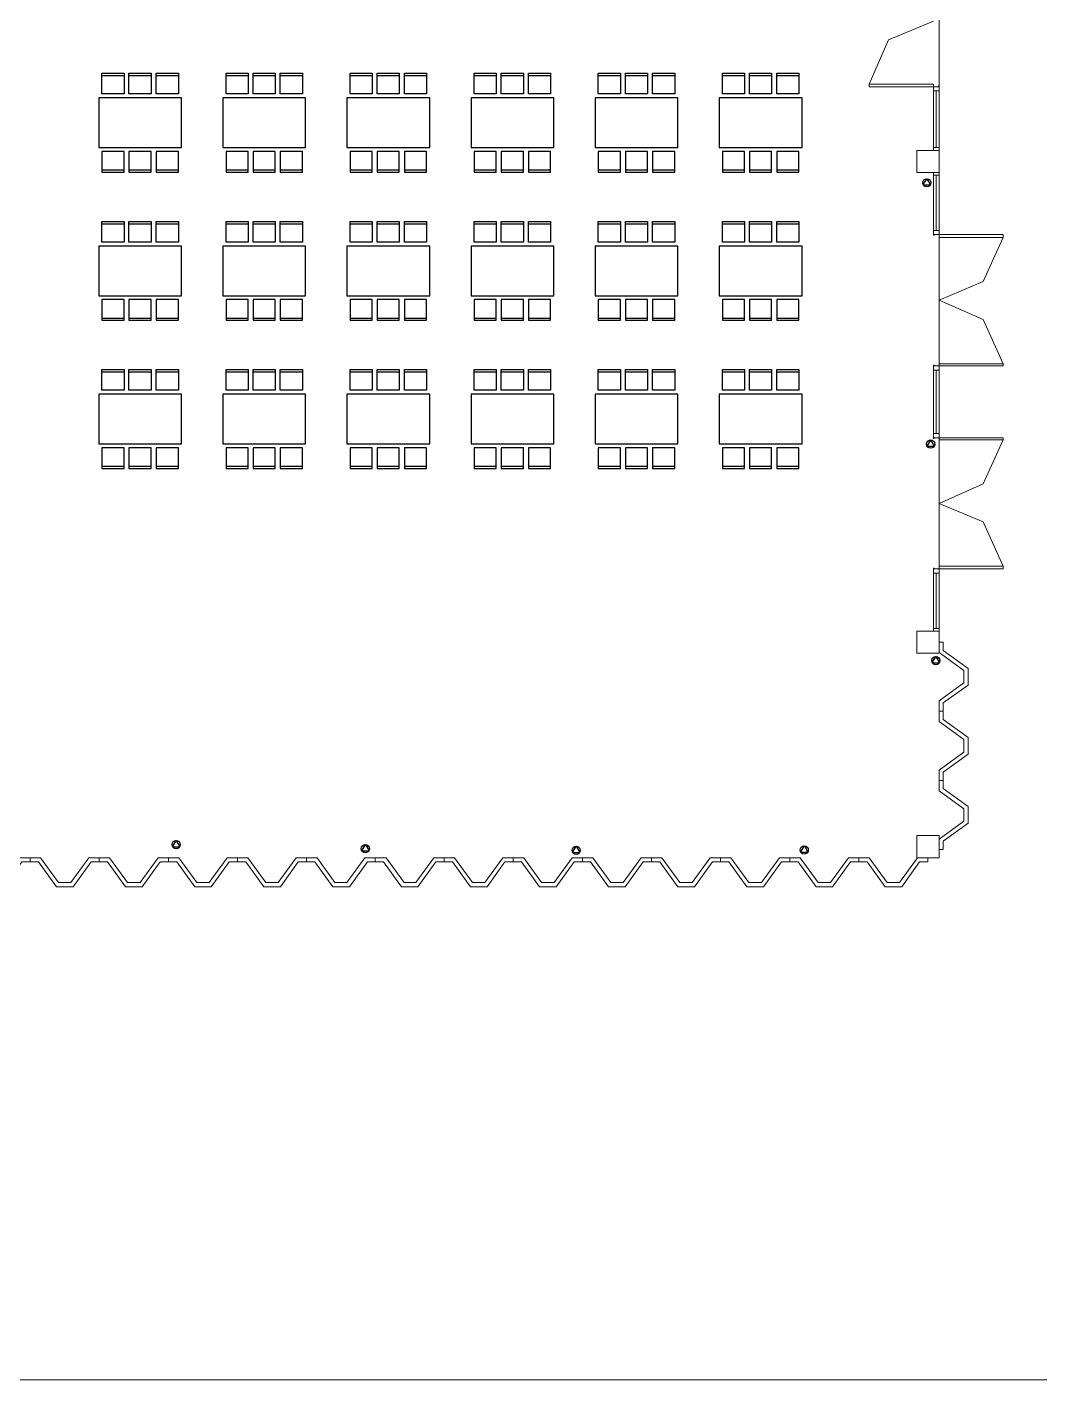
# Model space of a CAD drawing. Header units: millimetres. Extents: x 379 to 563, y 812 to 870.
# Drawn here: x 482.5 to 500.86, y 815.5 to 840.03 of the extents above; entities that cross this region are included whole.
import ezdxf

# ---------------------------------------------------------------- set-up
doc = ezdxf.new("R2010")
doc.units = ezdxf.units.MM
doc.layers.add('mobiliario', color=140, linetype='Continuous')
doc.layers.add('pontos', color=72, linetype='Continuous')

# ---------------------------------------------------------------- blocks, each defined once
blk = doc.blocks.new('tavol-06')
for p, q in [((-68.2, 87.9), (-28.2, 87.9)), ((-68.2, 50.5), (-68.2, 87.9)), ((-68.2, 83.9), (-28.2, 83.9)), ((-28.2, 87.9), (-28.2, 50.5)), ((-19.2, 50.5), (-19.2, 87.9)), ((-19.2, 87.9), (20.9, 87.9)), ((-19.2, 83.9), (20.9, 83.9)), ((20.9, 87.9), (20.9, 50.5)), ((30.2, 87.9), (70.3, 87.9)), ((30.2, 50.5), (30.2, 87.9)), ((30.2, 83.9), (70.3, 83.9)), ((70.3, 87.9), (70.3, 50.5)), ((-28.2, 50.5), (-68.2, 50.5)), ((20.9, 50.5), (-19.2, 50.5)), ((70.3, 50.5), (30.2, 50.5)), ((-73.9, 43.4), (-73.9, -46.6)), ((76, 43.4), (-73.9, 43.4)), ((76, -46.6), (76, 43.4)), ((-73.9, -46.6), (76, -46.6)), ((-28.2, -53.7), (-68.2, -53.7)), ((-68.2, -53.7), (-68.2, -91.2)), ((-28.2, -91.2), (-28.2, -53.7)), ((-19.2, -53.7), (-19.2, -91.2)), ((20.9, -53.7), (-19.2, -53.7)), ((20.9, -91.2), (20.9, -53.7)), ((70.3, -53.7), (30.2, -53.7)), ((30.2, -53.7), (30.2, -91.2)), ((70.3, -91.2), (70.3, -53.7)), ((-68.2, -87.2), (-28.2, -87.2)), ((-68.2, -91.2), (-28.2, -91.2)), ((-19.2, -87.2), (20.9, -87.2)), ((-19.2, -91.2), (20.9, -91.2)), ((30.2, -87.2), (70.3, -87.2)), ((30.2, -91.2), (70.3, -91.2))]:
    blk.add_line(p, q)

msp = doc.modelspace()

# ---------------------------------------------------------------- linework, layer by layer
at = {"color": 7, "lineweight": 0}
for points in [[(499.03, 837.794), (499.03, 846.161)], [(498.93, 840.136), (498.116, 839.798), (497.765, 838.996)], [(498.93, 838.946), (498.93, 838.996), (497.765, 838.996), (497.765, 838.946), (498.93, 838.946), (498.93, 838.946)], [(498.93, 838.871), (498.93, 838.946)], [(498.93, 838.946), (499.017, 838.946)], [(499.017, 838.959), (499.03, 838.959)], [(499.017, 838.946), (499.017, 838.959)], [(499.03, 838.959), (499.03, 838.871)], [(499.03, 838.959), (499.03, 838.921)], [(498.93, 838.871), (498.93, 837.794)], [(498.93, 838.871), (499.03, 838.871)], [(498.98, 837.844), (498.98, 838.871)], [(498.629, 837.393), (499.03, 837.393), (499.03, 837.794), (498.629, 837.794), (498.629, 837.393), (498.629, 837.393)], [(498.93, 837.794), (499.03, 837.794), (499.03, 837.844), (498.93, 837.844), (498.93, 837.794), (498.93, 837.794)], [(498.93, 836.341), (498.93, 837.393)], [(498.93, 837.343), (499.03, 837.343)], [(498.98, 837.343), (498.98, 836.341)], [(499.03, 829.077), (499.03, 837.393)], [(498.93, 836.254), (498.93, 836.341)], [(499.03, 836.341), (498.93, 836.341)], [(498.93, 836.254), (498.93, 836.291)], [(498.942, 836.254), (498.93, 836.254)], [(499.03, 836.266), (498.942, 836.266)], [(498.942, 836.266), (498.942, 836.254)], [(499.03, 836.341), (499.03, 836.266)], [(499.03, 836.216), (499.03, 836.266), (500.195, 836.266), (500.195, 836.216), (499.03, 836.216), (499.03, 836.216)], [(499.03, 835.076), (499.832, 835.414), (500.195, 836.216)], [(500.195, 833.924), (499.832, 834.725), (499.03, 835.076)], [(498.93, 833.899), (498.93, 833.811)], [(498.93, 833.899), (498.93, 833.861)], [(498.942, 833.899), (498.93, 833.899)], [(498.93, 832.659), (498.93, 833.811)], [(499.03, 833.811), (498.93, 833.811)], [(498.942, 833.886), (498.942, 833.899)], [(499.03, 833.886), (498.942, 833.886)], [(498.98, 832.659), (498.98, 833.811)], [(499.03, 833.886), (499.03, 833.924), (500.195, 833.924), (500.195, 833.886), (499.03, 833.886), (499.03, 833.886)], [(499.03, 833.811), (499.03, 833.886)], [(499.03, 832.659), (498.93, 832.659)], [(498.93, 832.571), (498.93, 832.659)], [(498.93, 832.571), (498.93, 832.609)], [(498.942, 832.571), (498.93, 832.571)], [(498.942, 832.584), (498.942, 832.571)], [(499.03, 832.584), (498.942, 832.584)], [(499.03, 832.659), (499.03, 832.584)], [(499.03, 832.546), (499.03, 832.584), (500.195, 832.584), (500.195, 832.546), (499.03, 832.546), (499.03, 832.546)], [(499.03, 831.394), (499.832, 831.745), (500.195, 832.546)], [(500.195, 830.254), (499.832, 831.056), (499.03, 831.394)], [(498.942, 830.217), (498.93, 830.217)], [(498.93, 830.217), (498.93, 830.179)], [(498.93, 830.217), (498.93, 830.129)], [(498.93, 829.077), (498.93, 830.129)], [(499.03, 830.129), (498.93, 830.129)], [(498.942, 830.204), (498.942, 830.217)], [(499.03, 830.204), (498.942, 830.204)], [(498.98, 829.127), (498.98, 830.129)], [(499.03, 830.204), (499.03, 830.254), (500.195, 830.254), (500.195, 830.204), (499.03, 830.204), (499.03, 830.204)], [(499.03, 830.129), (499.03, 830.204)], [(499.03, 829.127), (498.93, 829.127)], [(498.629, 828.676), (499.03, 828.676), (499.03, 829.077), (498.629, 829.077), (498.629, 828.676), (498.629, 828.676)], [(499.03, 827.812), (499.03, 827.624), (499.105, 827.624), (499.105, 827.774), (499.556, 828.1), (499.556, 828.4), (499.105, 828.726), (499.105, 828.876), (499.03, 828.876), (499.03, 828.688), (499.481, 828.363), (499.481, 828.137), (499.03, 827.812), (499.03, 827.812)], [(499.03, 826.559), (499.03, 826.371), (499.105, 826.371), (499.105, 826.522), (499.556, 826.847), (499.556, 827.148), (499.105, 827.474), (499.105, 827.624), (499.03, 827.624), (499.03, 827.436), (499.481, 827.11), (499.481, 826.885), (499.03, 826.559), (499.03, 826.559)], [(499.03, 825.307), (499.03, 825.119), (499.105, 825.119), (499.105, 825.269), (499.556, 825.595), (499.556, 825.895), (499.105, 826.221), (499.105, 826.371), (499.03, 826.371), (499.03, 826.184), (499.481, 825.858), (499.481, 825.632), (499.03, 825.307), (499.03, 825.307)], [(498.629, 824.969), (499.03, 824.969), (499.03, 825.369), (498.629, 825.369), (498.629, 824.969), (498.629, 824.969)], [(481.495, 824.969), (481.307, 824.969), (481.307, 824.893), (481.458, 824.893), (481.783, 824.443), (482.084, 824.443), (482.409, 824.893), (482.56, 824.893), (482.56, 824.969), (482.372, 824.969), (482.046, 824.518), (481.821, 824.518), (481.495, 824.969), (481.495, 824.969)], [(482.748, 824.969), (482.56, 824.969), (482.56, 824.893), (482.71, 824.893), (483.036, 824.443), (483.336, 824.443), (483.662, 824.893), (483.812, 824.893), (483.812, 824.969), (483.624, 824.969), (483.299, 824.518), (483.073, 824.518), (482.748, 824.969), (482.748, 824.969)], [(484, 824.969), (483.812, 824.969), (483.812, 824.893), (483.963, 824.893), (484.288, 824.443), (484.589, 824.443), (484.914, 824.893), (485.065, 824.893), (485.065, 824.969), (484.877, 824.969), (484.551, 824.518), (484.326, 824.518), (484, 824.969), (484, 824.969)], [(485.253, 824.969), (485.065, 824.969), (485.065, 824.893), (485.215, 824.893), (485.541, 824.443), (485.841, 824.443), (486.167, 824.893), (486.317, 824.893), (486.317, 824.969), (486.129, 824.969), (485.804, 824.518), (485.578, 824.518), (485.253, 824.969), (485.253, 824.969)], [(486.505, 824.969), (486.317, 824.969), (486.317, 824.893), (486.468, 824.893), (486.793, 824.443), (487.094, 824.443), (487.419, 824.893), (487.57, 824.893), (487.57, 824.969), (487.382, 824.969), (487.056, 824.518), (486.831, 824.518), (486.505, 824.969), (486.505, 824.969)], [(487.758, 824.969), (487.57, 824.969), (487.57, 824.893), (487.72, 824.893), (488.046, 824.443), (488.346, 824.443), (488.672, 824.893), (488.81, 824.893), (488.81, 824.969), (488.622, 824.969), (488.296, 824.518), (488.083, 824.518), (487.758, 824.969), (487.758, 824.969)], [(489.01, 824.969), (488.81, 824.969), (488.81, 824.893), (488.96, 824.893), (489.286, 824.443), (489.586, 824.443), (489.912, 824.893), (490.062, 824.893), (490.062, 824.969), (489.874, 824.969), (489.549, 824.518), (489.336, 824.518), (489.01, 824.969), (489.01, 824.969)], [(490.25, 824.969), (490.062, 824.969), (490.062, 824.893), (490.212, 824.893), (490.538, 824.443), (490.839, 824.443), (491.164, 824.893), (491.315, 824.893), (491.315, 824.969), (491.127, 824.969), (490.801, 824.518), (490.576, 824.518), (490.25, 824.969), (490.25, 824.969)], [(491.503, 824.969), (491.315, 824.969), (491.315, 824.893), (491.465, 824.893), (491.791, 824.443), (492.091, 824.443), (492.417, 824.893), (492.567, 824.893), (492.567, 824.969), (492.379, 824.969), (492.054, 824.518), (491.828, 824.518), (491.503, 824.969), (491.503, 824.969)], [(492.755, 824.969), (492.567, 824.969), (492.567, 824.893), (492.717, 824.893), (493.043, 824.443), (493.344, 824.443), (493.669, 824.893), (493.82, 824.893), (493.82, 824.969), (493.632, 824.969), (493.306, 824.518), (493.081, 824.518), (492.755, 824.969), (492.755, 824.969)], [(494.008, 824.969), (493.82, 824.969), (493.82, 824.893), (493.97, 824.893), (494.296, 824.443), (494.596, 824.443), (494.922, 824.893), (495.072, 824.893), (495.072, 824.969), (494.884, 824.969), (494.559, 824.518), (494.333, 824.518), (494.008, 824.969), (494.008, 824.969)], [(495.26, 824.969), (495.072, 824.969), (495.072, 824.893), (495.222, 824.893), (495.548, 824.443), (495.849, 824.443), (496.174, 824.893), (496.325, 824.893), (496.325, 824.969), (496.137, 824.969), (495.811, 824.518), (495.586, 824.518), (495.26, 824.969), (495.26, 824.969)], [(496.512, 824.969), (496.325, 824.969), (496.325, 824.893), (496.475, 824.893), (496.801, 824.443), (497.101, 824.443), (497.427, 824.893), (497.577, 824.893), (497.577, 824.969), (497.389, 824.969), (497.064, 824.518), (496.838, 824.518), (496.512, 824.969), (496.512, 824.969)], [(497.765, 824.969), (497.577, 824.969), (497.577, 824.893), (497.727, 824.893), (498.053, 824.443), (498.354, 824.443), (498.679, 824.893), (498.83, 824.893), (498.83, 824.969), (498.642, 824.969), (498.316, 824.518), (498.091, 824.518), (497.765, 824.969), (497.765, 824.969)], [(468.87, 815.5), (509.851, 815.5)]]:
    msp.add_lwpolyline(points, dxfattribs=at)
at = {"layer": 'pontos'}
for p, q in [((498.743, 837.167), (498.811, 837.28)), ((498.811, 837.28), (498.875, 837.167)), ((498.743, 837.167), (498.875, 837.167)), ((498.813, 832.43), (498.88, 832.542)), ((498.813, 832.43), (498.944, 832.43)), ((498.88, 832.542), (498.944, 832.43)), ((498.907, 828.505), (498.975, 828.618)), ((498.907, 828.505), (499.039, 828.505)), ((498.975, 828.618), (499.039, 828.505)), ((485.139, 825.169), (485.207, 825.282)), ((485.207, 825.282), (485.271, 825.169)), ((488.568, 825.095), (488.636, 825.207)), ((488.636, 825.207), (488.7, 825.095)), ((485.139, 825.169), (485.271, 825.169)), ((488.568, 825.095), (488.7, 825.095)), ((492.388, 825.065), (492.456, 825.178)), ((492.388, 825.065), (492.52, 825.065)), ((492.456, 825.178), (492.52, 825.065)), ((496.522, 825.071), (496.59, 825.184)), ((496.522, 825.071), (496.654, 825.071)), ((496.59, 825.184), (496.654, 825.071))]:
    msp.add_line(p, q, dxfattribs=at)
for centre in [(498.809, 837.205), (498.878, 832.468), (498.972, 828.543), (485.205, 825.207), (488.634, 825.133), (492.454, 825.103), (496.587, 825.109)]:
    msp.add_circle(centre, 0.0747, dxfattribs=at)

# ---------------------------------------------------------------- block references
at = {"layer": 'mobiliario', "xscale": 0.01, "yscale": 0.01, "zscale": 0.01}
for p in [(484.542, 838.312), (486.791, 838.312), (489.04, 838.312), (491.289, 838.312), (493.538, 838.312), (495.787, 838.312), (484.542, 835.625), (486.791, 835.625), (489.04, 835.625), (491.289, 835.625), (493.538, 835.625), (495.787, 835.625), (484.542, 832.939), (486.791, 832.939), (489.04, 832.939), (491.289, 832.939), (493.538, 832.939), (495.787, 832.939)]:
    msp.add_blockref('tavol-06', p, dxfattribs=at)

doc.saveas('drawing.dxf')
